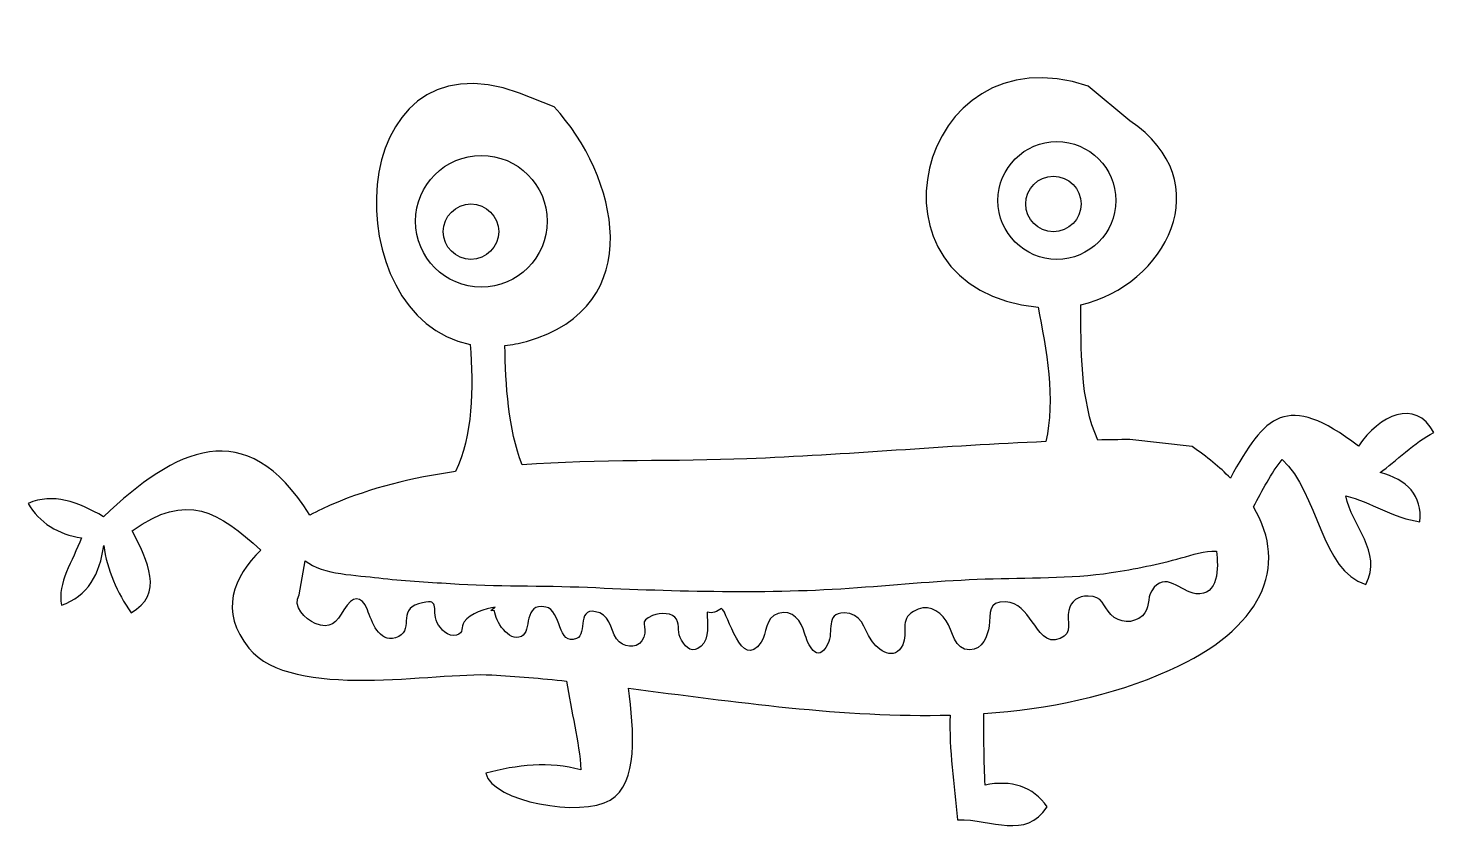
# Model space of a CAD drawing. Header units: centimetres. Extents: x -9.5 to 9.5, y -5.3 to 5.8.
import ezdxf

# ---------------------------------------------------------------- set-up
doc = ezdxf.new("R2010")
doc.units = ezdxf.units.CM
doc.header["$MEASUREMENT"] = 0
doc.layers.add('Camada 1', color=7, linetype='Continuous')

msp = doc.modelspace()

# ---------------------------------------------------------------- linework, layer by layer
at = {"layer": 'Camada 1'}
for points, knots in [([(9.3508, -0.95104), (9.00465, -0.91051), (8.67749, -0.68087), (8.34599, -0.60063), (8.34599, -0.60063), (8.42301, -1.01095), (8.84756, -1.35644), (8.6188, -1.80242), (8.6188, -1.80242), (8.00579, -1.62658), (7.97602, -0.55377), (7.4822, -0.10742), (7.4822, -0.10742), (7.33205, -0.29056), (7.21285, -0.52242), (7.09064, -0.75142), (7.09064, -0.75142), (7.58385, -1.56327), (7.20534, -2.41179), (5.95301, -2.96794), (5.95301, -2.96794), (5.15481, -3.32264), (4.30608, -3.49478), (3.43373, -3.55571), (3.43373, -3.55571), (3.43209, -3.88128), (3.4319, -4.20764), (3.44942, -4.5279), (3.44942, -4.5279), (3.80044, -4.45517), (4.0995, -4.54399), (4.2914, -4.82431), (4.2914, -4.82431), (3.99073, -5.27212), (3.55676, -4.9883), (3.07291, -4.99849), (3.07291, -4.99849), (3.03296, -4.51769), (2.95739, -4.05282), (2.9739, -3.57731), (2.9739, -3.57731), (1.5311, -3.61681), (0.03737, -3.39192), (-1.39157, -3.21364), (-1.39157, -3.21364), (-1.31651, -3.78593), (-1.25272, -4.50568), (-1.64023, -4.73243), (-1.64023, -4.73243), (-2.03851, -4.96569), (-3.23215, -4.75891), (-3.32904, -4.36736), (-3.32904, -4.36736), (-2.91507, -4.25306), (-2.46216, -4.20496), (-2.03832, -4.3209), (-2.03832, -4.3209), (-2.05697, -3.93807), (-2.17421, -3.5231), (-2.23218, -3.11564), (-2.23218, -3.11564), (-2.57627, -3.07958), (-2.91528, -3.04984), (-3.24694, -3.03129), (-3.24694, -3.03129), (-4.01164, -2.9893), (-5.95641, -3.38739), (-6.54293, -2.66905), (-6.54293, -2.66905), (-6.95232, -2.16769), (-6.75552, -1.70218), (-6.38148, -1.33851), (-6.38148, -1.33851), (-6.951, -0.82125), (-7.38422, -0.53402), (-8.12945, -1.07591), (-8.12945, -1.07591), (-7.91381, -1.47583), (-7.6945, -1.94663), (-8.14403, -2.1866), (-8.14403, -2.1866), (-8.33175, -1.91606), (-8.46703, -1.60211), (-8.51521, -1.27638), (-8.51521, -1.27638), (-8.56154, -1.65428), (-8.73167, -1.96618), (-9.0892, -2.08579), (-9.0892, -2.08579), (-9.14278, -1.77755), (-8.94037, -1.49434), (-8.81438, -1.17004), (-8.81438, -1.17004), (-9.13135, -1.12522), (-9.39009, -0.96509), (-9.54085, -0.70189), (-9.54085, -0.70189), (-9.20623, -0.55743), (-8.86182, -0.68131), (-8.51773, -0.88339), (-8.51773, -0.88339), (-7.5483, 0.03276), (-6.58966, 0.54107), (-5.71545, -0.86363), (-5.71545, -0.86363), (-5.60644, -0.80415), (-5.50021, -0.75322), (-5.40284, -0.71144), (-5.40284, -0.71144), (-4.88912, -0.49123), (-4.32511, -0.35534), (-3.7388, -0.27017), (-3.7388, -0.27017), (-3.50523, 0.20452), (-3.49554, 0.86968), (-3.53915, 1.4552), (-3.53915, 1.4552), (-5.37983, 1.81252), (-5.29029, 5.75018), (-2.8706, 4.86967), (-2.8706, 4.86967), (-2.8706, 4.86967), (-2.40009, 4.68163), (-2.40009, 4.68163), (-2.40009, 4.68163), (-1.54189, 3.75956), (-1.10001, 1.96941), (-2.77667, 1.49798), (-2.77667, 1.49798), (-2.87782, 1.46946), (-2.974, 1.45276), (-3.068, 1.44115), (-3.068, 1.44115), (-3.06178, 0.90759), (-3.02268, 0.30373), (-2.83615, -0.17707), (-2.83615, -0.17707), (-1.7943, -0.10455), (-0.72837, -0.13468), (0.2169, -0.09762), (0.2169, -0.09762), (1.56799, -0.04444), (2.91832, 0.08087), (4.27188, 0.13627), (4.27188, 0.13627), (4.41126, 0.69814), (4.27516, 1.40712), (4.16941, 1.9633), (4.16941, 1.9633), (1.65849, 2.20288), (2.52066, 5.7516), (4.84701, 4.96399), (4.84701, 4.96399), (4.84701, 4.96399), (5.41155, 4.49338), (5.41155, 4.49338), (5.41155, 4.49338), (6.64938, 3.66523), (5.89804, 2.25482), (4.74657, 1.99323), (4.74657, 1.99323), (4.75146, 1.42157), (4.73699, 0.68428), (4.97964, 0.15744), (4.97964, 0.15744), (5.12365, 0.16009), (5.26751, 0.16337), (5.41155, 0.16376), (5.41155, 0.16376), (5.41155, 0.16376), (6.25864, 0.06965), (6.25864, 0.06965), (6.25864, 0.06965), (6.46279, -0.06849), (6.63393, -0.21192), (6.77815, -0.35818), (6.77815, -0.35818), (7.24347, 0.4873), (7.53846, 0.82692), (8.51596, 0.07473), (8.51596, 0.07473), (8.80362, 0.49462), (9.28399, 0.73074), (9.5409, 0.25848), (9.5409, 0.25848), (9.28134, 0.13074), (9.02078, -0.13533), (8.80972, -0.28362), (8.80972, -0.28362), (9.1766, -0.37753), (9.38808, -0.59817), (9.3508, -0.95104)], [0, 0, 0, 0, 0.02040816, 0.02040816, 0.02040816, 0.02040816, 0.04081633, 0.04081633, 0.04081633, 0.04081633, 0.06122449, 0.06122449, 0.06122449, 0.06122449, 0.08163265, 0.08163265, 0.08163265, 0.08163265, 0.10204082, 0.10204082, 0.10204082, 0.10204082, 0.12244898, 0.12244898, 0.12244898, 0.12244898, 0.14285714, 0.14285714, 0.14285714, 0.14285714, 0.16326531, 0.16326531, 0.16326531, 0.16326531, 0.18367347, 0.18367347, 0.18367347, 0.18367347, 0.20408163, 0.20408163, 0.20408163, 0.20408163, 0.2244898, 0.2244898, 0.2244898, 0.2244898, 0.24489796, 0.24489796, 0.24489796, 0.24489796, 0.26530612, 0.26530612, 0.26530612, 0.26530612, 0.28571429, 0.28571429, 0.28571429, 0.28571429, 0.30612245, 0.30612245, 0.30612245, 0.30612245, 0.32653061, 0.32653061, 0.32653061, 0.32653061, 0.34693878, 0.34693878, 0.34693878, 0.34693878, 0.36734694, 0.36734694, 0.36734694, 0.36734694, 0.3877551, 0.3877551, 0.3877551, 0.3877551, 0.40816327, 0.40816327, 0.40816327, 0.40816327, 0.42857143, 0.42857143, 0.42857143, 0.42857143, 0.44897959, 0.44897959, 0.44897959, 0.44897959, 0.46938776, 0.46938776, 0.46938776, 0.46938776, 0.48979592, 0.48979592, 0.48979592, 0.48979592, 0.51020408, 0.51020408, 0.51020408, 0.51020408, 0.53061224, 0.53061224, 0.53061224, 0.53061224, 0.55102041, 0.55102041, 0.55102041, 0.55102041, 0.57142857, 0.57142857, 0.57142857, 0.57142857, 0.59183673, 0.59183673, 0.59183673, 0.59183673, 0.6122449, 0.6122449, 0.6122449, 0.6122449, 0.63265306, 0.63265306, 0.63265306, 0.63265306, 0.65306122, 0.65306122, 0.65306122, 0.65306122, 0.67346939, 0.67346939, 0.67346939, 0.67346939, 0.69387755, 0.69387755, 0.69387755, 0.69387755, 0.71428571, 0.71428571, 0.71428571, 0.71428571, 0.73469388, 0.73469388, 0.73469388, 0.73469388, 0.75510204, 0.75510204, 0.75510204, 0.75510204, 0.7755102, 0.7755102, 0.7755102, 0.7755102, 0.79591837, 0.79591837, 0.79591837, 0.79591837, 0.81632653, 0.81632653, 0.81632653, 0.81632653, 0.83673469, 0.83673469, 0.83673469, 0.83673469, 0.85714286, 0.85714286, 0.85714286, 0.85714286, 0.87755102, 0.87755102, 0.87755102, 0.87755102, 0.89795918, 0.89795918, 0.89795918, 0.89795918, 0.91836735, 0.91836735, 0.91836735, 0.91836735, 0.93877551, 0.93877551, 0.93877551, 0.93877551, 0.95918367, 0.95918367, 0.95918367, 0.95918367, 1, 1, 1, 1]), ([(4.42344, 4.21079), (3.98156, 4.21079), (3.62339, 3.85284), (3.62339, 3.41077), (3.62339, 3.41077), (3.62339, 2.96889), (3.98156, 2.61093), (4.42344, 2.61093), (4.42344, 2.61093), (4.86532, 2.61093), (5.22346, 2.96888), (5.22346, 3.41077), (5.22346, 3.41077), (5.22346, 3.85286), (4.86532, 4.21079), (4.42344, 4.21079)], [0, 0, 0, 0, 0.2, 0.2, 0.2, 0.2, 0.4, 0.4, 0.4, 0.4, 0.6, 0.6, 0.6, 0.6, 1, 1, 1, 1]), ([(-3.38839, 4.02278), (-3.88223, 4.02278), (-4.28244, 3.62247), (-4.28244, 3.12862), (-4.28244, 3.12862), (-4.28244, 2.63477), (-3.88223, 2.23467), (-3.38839, 2.23467), (-3.38839, 2.23467), (-2.89465, 2.23467), (-2.49434, 2.6348), (-2.49434, 3.12862), (-2.49434, 3.12862), (-2.49434, 3.62244), (-2.89465, 4.02278), (-3.38839, 4.02278)], [0, 0, 0, 0, 0.2, 0.2, 0.2, 0.2, 0.4, 0.4, 0.4, 0.4, 0.6, 0.6, 0.6, 0.6, 1, 1, 1, 1]), ([(4.37616, 3.7402), (4.16836, 3.7402), (3.99987, 3.57192), (3.99987, 3.36372), (3.99987, 3.36372), (3.99987, 3.15592), (4.16836, 2.98724), (4.37616, 2.98724), (4.37616, 2.98724), (4.58418, 2.98724), (4.75285, 3.15591), (4.75285, 3.36372), (4.75285, 3.36372), (4.75284, 3.5719), (4.58417, 3.7402), (4.37616, 3.7402)], [0, 0, 0, 0, 0.2, 0.2, 0.2, 0.2, 0.4, 0.4, 0.4, 0.4, 0.6, 0.6, 0.6, 0.6, 1, 1, 1, 1]), ([(-3.52946, 3.36391), (-3.73745, 3.36391), (-3.90604, 3.19524), (-3.90604, 2.98743), (-3.90604, 2.98743), (-3.90604, 2.77941), (-3.73745, 2.61095), (-3.52946, 2.61095), (-3.52946, 2.61095), (-3.32144, 2.61095), (-3.15298, 2.77944), (-3.15298, 2.98743), (-3.15298, 2.98743), (-3.15299, 3.19524), (-3.32147, 3.36391), (-3.52946, 3.36391)], [0, 0, 0, 0, 0.2, 0.2, 0.2, 0.2, 0.4, 0.4, 0.4, 0.4, 0.6, 0.6, 0.6, 0.6, 1, 1, 1, 1]), ([(6.58926, -1.35054), (6.42773, -1.34157), (6.26554, -1.40023), (6.11071, -1.44344), (6.11071, -1.44344), (5.80186, -1.52901), (5.47957, -1.59399), (5.16255, -1.64227), (5.16255, -1.64227), (4.59864, -1.72765), (4.02005, -1.7091), (3.45207, -1.72868), (3.45207, -1.72868), (2.87104, -1.74905), (2.29449, -1.80342), (1.7163, -1.84602), (1.7163, -1.84602), (0.50779, -1.93505), (-0.73911, -1.89656), (-1.94895, -1.84176), (-1.94895, -1.84176), (-2.56919, -1.81403), (-3.18466, -1.83626), (-3.80603, -1.79162), (-3.80603, -1.79162), (-4.13128, -1.76839), (-4.45754, -1.75659), (-4.78065, -1.71399), (-4.78065, -1.71399), (-5.07167, -1.67528), (-5.53585, -1.67671), (-5.78043, -1.48052), (-5.78043, -1.48052), (-5.78043, -1.48052), (-5.86324, -1.94521), (-5.86324, -1.94521), (-5.86324, -1.94521), (-5.95349, -2.09679), (-5.78297, -2.27628), (-5.64271, -2.33433), (-5.64271, -2.33433), (-5.43898, -2.41826), (-5.35638, -2.32089), (-5.2538, -2.14772), (-5.2538, -2.14772), (-5.13799, -1.95193), (-5.01626, -1.94174), (-4.93508, -2.1473), (-4.93508, -2.1473), (-4.87274, -2.30518), (-4.78361, -2.59894), (-4.55411, -2.52706), (-4.55411, -2.52706), (-4.28569, -2.44253), (-4.53527, -2.14937), (-4.24026, -2.06541), (-4.24026, -2.06541), (-3.92734, -1.97619), (-4.0732, -2.12592), (-3.98631, -2.3229), (-3.98631, -2.3229), (-3.94861, -2.40807), (-3.83301, -2.52438), (-3.72818, -2.49324), (-3.72818, -2.49324), (-3.61459, -2.45982), (-3.6755, -2.38526), (-3.62153, -2.30949), (-3.62153, -2.30949), (-3.54454, -2.2013), (-3.32948, -2.12878), (-3.19902, -2.11026), (-3.19902, -2.11026), (-3.21886, -2.11981), (-3.24535, -2.14815), (-3.25831, -2.15712), (-3.25831, -2.15712), (-3.24984, -2.15958), (-3.21635, -2.15611), (-3.21227, -2.16323), (-3.21227, -2.16323), (-3.19454, -2.29666), (-3.02452, -2.59127), (-2.84463, -2.50936), (-2.84463, -2.50936), (-2.69734, -2.44213), (-2.83005, -2.04343), (-2.51377, -2.10965), (-2.51377, -2.10965), (-2.30028, -2.15429), (-2.35251, -2.64464), (-2.09734, -2.53828), (-2.09734, -2.53828), (-1.94243, -2.47372), (-2.11414, -2.07216), (-1.78238, -2.18932), (-1.78238, -2.18932), (-1.61797, -2.24758), (-1.63734, -2.4829), (-1.51703, -2.58313), (-1.51703, -2.58313), (-1.41009, -2.67259), (-1.23885, -2.67177), (-1.18424, -2.52098), (-1.18424, -2.52098), (-1.1278, -2.36474), (-1.26899, -2.30402), (-1.06343, -2.2266), (-1.06343, -2.2266), (-0.95455, -2.18564), (-0.7885, -2.18361), (-0.73828, -2.27632), (-0.73828, -2.27632), (-0.6906, -2.36496), (-0.73706, -2.4615), (-0.67227, -2.56194), (-0.67227, -2.56194), (-0.60136, -2.67174), (-0.52527, -2.74082), (-0.4062, -2.64221), (-0.4062, -2.64221), (-0.28407, -2.54095), (-0.32878, -2.32275), (-0.32156, -2.17935), (-0.32156, -2.17935), (-0.25301, -2.20176), (-0.18924, -2.17202), (-0.12884, -2.12963), (-0.12884, -2.12963), (-0.03634, -2.18464), (0.1358, -2.99566), (0.41004, -2.58903), (0.41004, -2.58903), (0.49333, -2.46536), (0.45139, -2.25735), (0.64208, -2.19623), (0.64208, -2.19623), (0.83459, -2.13493), (0.95807, -2.30971), (0.99943, -2.4629), (0.99943, -2.4629), (1.03975, -2.61326), (1.1671, -2.90131), (1.31481, -2.61001), (1.31481, -2.61001), (1.39956, -2.44256), (1.2706, -2.19522), (1.53706, -2.18932), (1.53706, -2.18932), (1.76706, -2.18424), (1.80598, -2.40202), (1.90192, -2.555), (1.90192, -2.555), (1.99585, -2.70436), (2.2226, -2.85345), (2.33121, -2.62202), (2.33121, -2.62202), (2.41024, -2.45335), (2.27885, -2.28748), (2.47586, -2.16852), (2.47586, -2.16852), (2.65308, -2.06176), (2.82096, -2.14608), (2.91959, -2.29666), (2.91959, -2.29666), (3.0078, -2.43154), (3.03204, -2.69576), (3.24228, -2.69271), (3.24228, -2.69271), (3.41503, -2.69025), (3.48593, -2.49856), (3.50324, -2.3696), (3.50324, -2.3696), (3.52708, -2.19257), (3.48001, -2.03427), (3.72634, -2.03996), (3.72634, -2.03996), (3.90073, -2.04446), (3.99365, -2.18035), (4.08797, -2.30931), (4.08797, -2.30931), (4.17901, -2.43419), (4.27704, -2.61856), (4.46587, -2.53931), (4.46587, -2.53931), (4.65002, -2.4625), (4.54776, -2.30399), (4.58464, -2.15752), (4.58464, -2.15752), (4.61742, -2.02589), (4.70339, -1.95951), (4.85007, -1.96091), (4.85007, -1.96091), (5.05237, -1.96274), (5.04118, -2.0909), (5.1577, -2.21311), (5.1577, -2.21311), (5.26975, -2.33027), (5.45557, -2.34289), (5.58474, -2.22779), (5.58474, -2.22779), (5.69211, -2.13204), (5.64401, -1.99678), (5.71145, -1.88817), (5.71145, -1.88817), (5.8897, -1.60112), (6.11012, -1.90936), (6.30999, -1.92934), (6.30999, -1.92934), (6.62244, -1.9599), (6.61879, -1.5779), (6.58926, -1.35054)], [0, 0, 0, 0, 0.01851852, 0.01851852, 0.01851852, 0.01851852, 0.03703704, 0.03703704, 0.03703704, 0.03703704, 0.05555556, 0.05555556, 0.05555556, 0.05555556, 0.07407407, 0.07407407, 0.07407407, 0.07407407, 0.09259259, 0.09259259, 0.09259259, 0.09259259, 0.11111111, 0.11111111, 0.11111111, 0.11111111, 0.12962963, 0.12962963, 0.12962963, 0.12962963, 0.14814815, 0.14814815, 0.14814815, 0.14814815, 0.16666667, 0.16666667, 0.16666667, 0.16666667, 0.18518519, 0.18518519, 0.18518519, 0.18518519, 0.2037037, 0.2037037, 0.2037037, 0.2037037, 0.22222222, 0.22222222, 0.22222222, 0.22222222, 0.24074074, 0.24074074, 0.24074074, 0.24074074, 0.25925926, 0.25925926, 0.25925926, 0.25925926, 0.27777778, 0.27777778, 0.27777778, 0.27777778, 0.2962963, 0.2962963, 0.2962963, 0.2962963, 0.31481481, 0.31481481, 0.31481481, 0.31481481, 0.33333333, 0.33333333, 0.33333333, 0.33333333, 0.35185185, 0.35185185, 0.35185185, 0.35185185, 0.37037037, 0.37037037, 0.37037037, 0.37037037, 0.38888889, 0.38888889, 0.38888889, 0.38888889, 0.40740741, 0.40740741, 0.40740741, 0.40740741, 0.42592593, 0.42592593, 0.42592593, 0.42592593, 0.44444444, 0.44444444, 0.44444444, 0.44444444, 0.46296296, 0.46296296, 0.46296296, 0.46296296, 0.48148148, 0.48148148, 0.48148148, 0.48148148, 0.5, 0.5, 0.5, 0.5, 0.51851852, 0.51851852, 0.51851852, 0.51851852, 0.53703704, 0.53703704, 0.53703704, 0.53703704, 0.55555556, 0.55555556, 0.55555556, 0.55555556, 0.57407407, 0.57407407, 0.57407407, 0.57407407, 0.59259259, 0.59259259, 0.59259259, 0.59259259, 0.61111111, 0.61111111, 0.61111111, 0.61111111, 0.62962963, 0.62962963, 0.62962963, 0.62962963, 0.64814815, 0.64814815, 0.64814815, 0.64814815, 0.66666667, 0.66666667, 0.66666667, 0.66666667, 0.68518519, 0.68518519, 0.68518519, 0.68518519, 0.7037037, 0.7037037, 0.7037037, 0.7037037, 0.72222222, 0.72222222, 0.72222222, 0.72222222, 0.74074074, 0.74074074, 0.74074074, 0.74074074, 0.75925926, 0.75925926, 0.75925926, 0.75925926, 0.77777778, 0.77777778, 0.77777778, 0.77777778, 0.7962963, 0.7962963, 0.7962963, 0.7962963, 0.81481481, 0.81481481, 0.81481481, 0.81481481, 0.83333333, 0.83333333, 0.83333333, 0.83333333, 0.85185185, 0.85185185, 0.85185185, 0.85185185, 0.87037037, 0.87037037, 0.87037037, 0.87037037, 0.88888889, 0.88888889, 0.88888889, 0.88888889, 0.90740741, 0.90740741, 0.90740741, 0.90740741, 0.92592593, 0.92592593, 0.92592593, 0.92592593, 0.94444444, 0.94444444, 0.94444444, 0.94444444, 0.96296296, 0.96296296, 0.96296296, 0.96296296, 1, 1, 1, 1])]:
    msp.add_open_spline(points, degree=3, knots=knots, dxfattribs=at)

doc.saveas('drawing.dxf')
